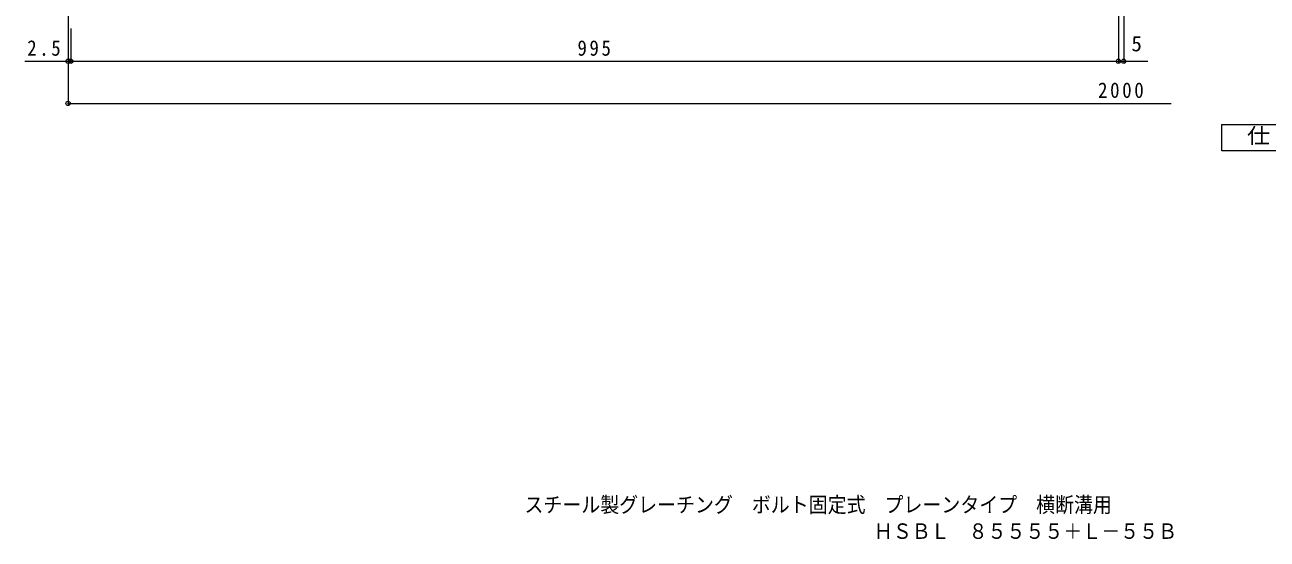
# Model space of a CAD drawing. Units: millimetres, scale not verified. Extents: x -929 to 917, y -686 to 668.
# Drawn here: x -902 to 278, y -686 to -198 of the extents above; entities that cross this region are included whole.
import ezdxf
from ezdxf.enums import TextEntityAlignment as Align

# ---------------------------------------------------------------- set-up
doc = ezdxf.new("R2010")
doc.units = ezdxf.units.MM
doc.header["$LTSCALE"] = 5
doc.header["$PDMODE"] = 32
doc.header["$PDSIZE"] = 4
doc.layers.add('0-4_その他', color=7, linetype='Continuous', lineweight=9)
doc.layers.add('F-4_F-4ﾚｲﾔ', color=2, linetype='Continuous', lineweight=9)
doc.layers.add('F-F_F-Fﾚｲﾔ', color=2, linetype='Continuous')
doc.styles.add('ＭＳ ゴシック', font='')
doc.styles.get('ＭＳ ゴシック').set_extended_font_data('MS Gothic')

msp = doc.modelspace()

# ---------------------------------------------------------------- linework, layer by layer
at = {"layer": '0-4_その他'}
for p, q in [((136.655, -124.789), (136.655, -234.39)), ((141.655, -124.789), (141.655, -234.39)), ((-860.846, -134.789), (-860.846, -274.39)), ((-858.346, -201.904), (-858.346, -234.39)), ((-901.922, -232.89), (164.525, -232.89)), ((-860.846, -272.89), (186.654, -272.89))]:
    msp.add_line(p, q, dxfattribs=at)
for p in [(-860.846, -232.89), (-858.346, -232.89), (136.655, -232.89), (141.655, -232.89), (-860.846, -272.89)]:
    msp.add_point(p, dxfattribs=at)
at = {"layer": 'F-4_F-4ﾚｲﾔ'}
msp.add_lwpolyline([(235.018, -317.827), (235.018, -292.827), (347.518, -292.827), (347.518, -317.827)], close=True, dxfattribs=at)

# ---------------------------------------------------------------- texts
at = {"layer": '0-4_その他', "color": 2, "style": 'ＭＳ ゴシック'}
msp.add_text('5', height=14.66, dxfattribs=at).set_placement((148.975, -227.89), align=Align.BOTTOM_LEFT)
at = {"layer": '0-4_その他', "color": 2, "char_height": 14.66, "attachment_point": 7, "style": 'ＭＳ ゴシック'}
for s, insert in [('\\T1.27;\\W0.9;2.5', (-899.664, -227.89)), ('\\T1.27;\\W0.9;995', (-377.096, -227.89)), ('\\T1.28;\\W0.9;2000', (117.28, -267.89))]:
    msp.add_mtext(s, dxfattribs=dict(at, insert=insert))
at = {"layer": 'F-4_F-4ﾚｲﾔ', "style": 'ＭＳ ゴシック'}
for s, width, p in [('仕\u3000様', 1.1, (258.768, -315.327)), ('スチール製グレーチング\u3000ボルト固定式\u3000プレーンタイプ\u3000横断溝用', 0.9, (-427.425, -665.293))]:
    msp.add_text(s, height=14.66, dxfattribs=dict(at, width=width)).set_placement(p, align=Align.BOTTOM_LEFT)
at = {"layer": 'F-F_F-Fﾚｲﾔ', "style": 'ＭＳ ゴシック', "width": 0.9}
msp.add_text('ＨＳＢＬ\u3000８５５５５＋Ｌ－５５Ｂ', height=14.66, dxfattribs=at).set_placement((-95.577, -690.343), align=Align.BOTTOM_LEFT)

doc.saveas('drawing.dxf')
